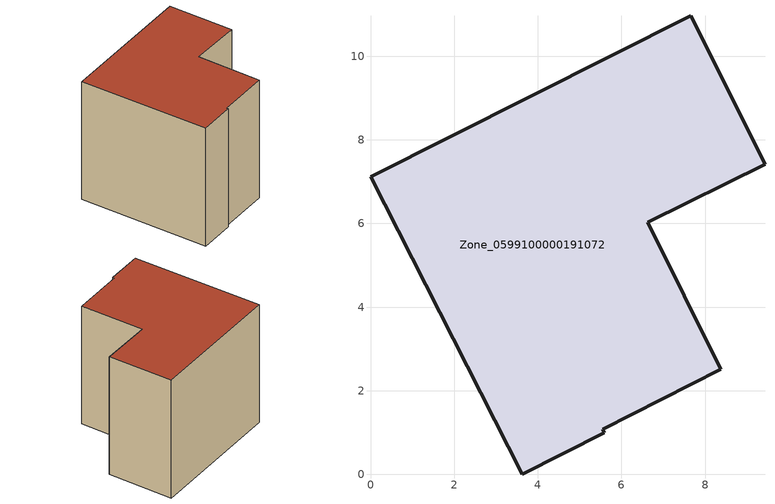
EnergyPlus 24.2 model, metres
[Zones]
Zone_0599100000191072
 floor ground (C_G): 0,7.12 7.65,10.97 9.43,7.41 6.63,6.03 8.37,2.51 5.55,1.08 5.59,0.99 3.63,0 z2.72
 wall outside (C_F): 3.63,0 5.59,0.99 5.55,1.08 8.37,2.51 6.63,6.03 9.43,7.41 7.65,10.97 0,7.12 3.63,0 z2.72:10.41
 roof outside (C_R): 7.65,10.97 0,7.12 3.63,0 5.59,0.99 5.55,1.08 8.37,2.51 6.63,6.03 9.43,7.41 z10.41
[BUILDING]
Pand.0599100000191072: North Axis=0; Terrain=City; Loads Convergence Tolerance Value=0.04; Temperature Convergence Tolerance Value=0.4; Solar Distribution=FullExterior; Maximum Number of Warmup Days=25; Minimum Number of Warmup Days=1
[Site:Location]
Rotterdam.The.Hague.AP_ZH_NLD Design_Conditions: Latitude=51.96; Longitude=4.45; Time Zone=1; Elevation=-4.5
[SITE:GROUNDTEMPERATURE:BUILDINGSURFACE]
18, 18, 18, 18, 18, 18, 18, 18, 18, 18, 18, 18
[MATERIAL] Thermal Absorptance=0.9; Solar Absorptance=0.7; Visible Absorptance=0.7
Name | Roughness | Thickness | Conductivity | Density | Specific Heat
G.TI.1946 | MediumSmooth | 0.15 | 1 | 540 | 1210
F.TI.1946 | Rough | 0.3 | 0.857143 | 1920 | 840
R.TI.1946 | MediumRough | 0.2 | 0.1 | 1500 | 1000
[CONSTRUCTION]
C_G: G.TI.1946
C_F: F.TI.1946
C_R: R.TI.1946
[ZONE]
Zone_0599100000191072: Type=1; Multiplier=1; Ceiling Height=Autocalculate; Volume=Autocalculate; Floor Area=autocalculate; Part of Total Floor Area=Yes
[ZONEINFILTRATION:DESIGNFLOWRATE]
Infil_Zone_0599100000191072: Zone or ZoneList or Space or SpaceList=Zone_0599100000191072; Schedule=AlwaysOn; Design Flow Rate Calculation Method=Flow/Area; Flow Rate per Floor Area=0.003; Constant Term Coefficient=1; Temperature Term Coefficient=0; Velocity Term Coefficient=0; Velocity Squared Term Coefficient=0
[HVACTEMPLATE:ZONE:IDEALLOADSAIRSYSTEM]
Zone_0599100000191072: Maximum Heating Supply Air Temperature=50; Minimum Cooling Supply Air Temperature=13; Maximum Heating Supply Air Humidity Ratio=0.0156; Minimum Cooling Supply Air Humidity Ratio=0.0077; Heating Limit=NoLimit; Cooling Limit=NoLimit; Dehumidification Control Type=ConstantSensibleHeatRatio; Cooling Sensible Heat Ratio=0.7; Dehumidification Setpoint=60; Humidification Control Type=None; Humidification Setpoint=30; Outdoor Air Method=None; Outdoor Air Flow Rate per Person=0.00944; Outdoor Air Flow Rate per Zone Floor Area=0; Outdoor Air Flow Rate per Zone=0; Demand Controlled Ventilation Type=None; Outdoor Air Economizer Type=NoEconomizer; Heat Recovery Type=None; Sensible Heat Recovery Effectiveness=0.7; Latent Heat Recovery Effectiveness=0.65
[ZONECONTROL:THERMOSTAT]
ThermostatControl_Zone_0599100000191072: Zone or ZoneList=Zone_0599100000191072; Control Type Schedule=DualSetpointControlType; Control 1=Thermostat_Zone_0599100000191072; Temperature Difference Between Cutout And Setpoint=0
[THERMOSTATSETPOINT:DUALSETPOINT]
Thermostat_Zone_0599100000191072: Heating Setpoint Temperature Schedule=HeatingSetpoint_Zone_0599100000191072; Cooling Setpoint Temperature Schedule=CoolingSetpoint_Zone_0599100000191072
[SCHEDULE:COMPACT]
HeatingSetpoint_Zone_0599100000191072: Through: 12/31, For: AllDays, Until: 24:00, 21
CoolingSetpoint_Zone_0599100000191072: Through: 12/31, For: AllDays, Until: 24:00, 24
DualSetpointControlType: Through: 12/31, For: AllDays, Until: 24:00, 4
AlwaysOn: Through: 12/31, For: AllDays, Until: 24:00, 1
